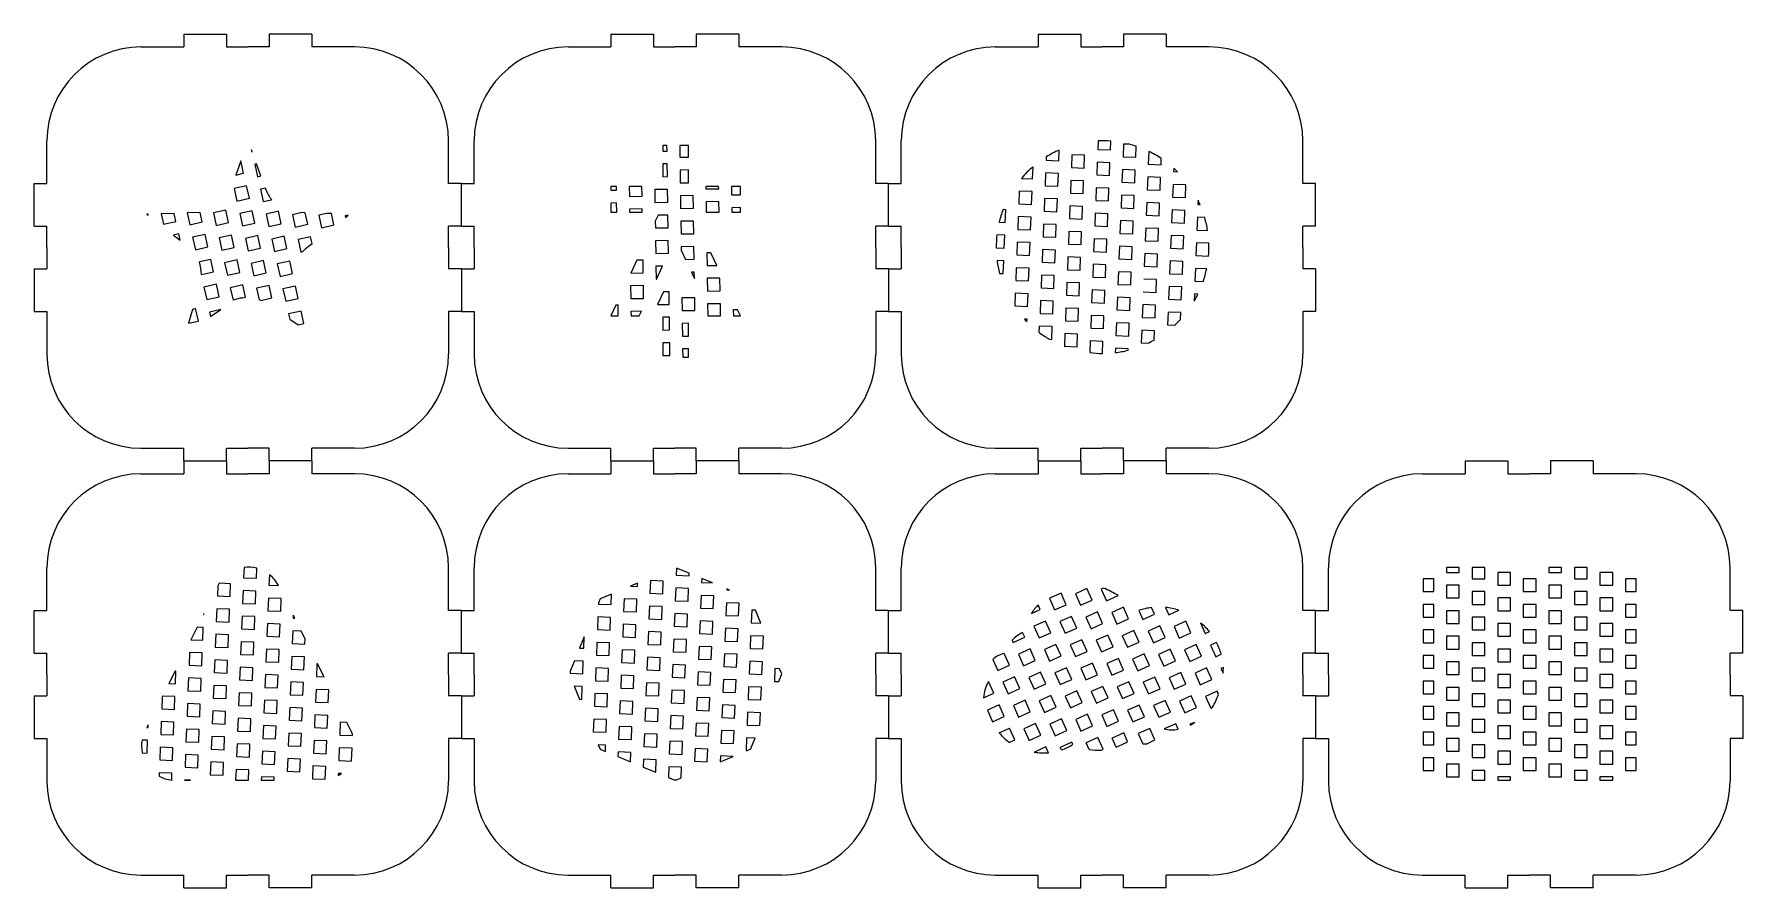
# Model space of a CAD drawing. Header units: millimetres. Extents: x 0 to 400, y 0 to 200.
import ezdxf

# ---------------------------------------------------------------- set-up
doc = ezdxf.new("R2010")
doc.units = ezdxf.units.MM
doc.layers.add('panel', color=7, linetype='Continuous', lineweight=25, true_color=0x000000)

msp = doc.modelspace()

# ---------------------------------------------------------------- linework, layer by layer
at = {"layer": 'panel'}
for p, q in [((35, 200), (45, 200)), ((35, 200), (35, 197)), ((45, 200), (45, 197)), ((65, 200), (55, 200)), ((55, 200), (55, 197)), ((65, 200), (65, 197)), ((25, 197), (35, 197)), ((45, 197), (50, 197)), ((55, 197), (50, 197)), ((75, 197), (65, 197)), ((125, 197), (135, 197)), ((135, 200), (145, 200)), ((135, 200), (135, 197)), ((145, 200), (145, 197)), ((145, 197), (150, 197)), ((155, 197), (150, 197)), ((165, 200), (155, 200)), ((155, 200), (155, 197)), ((165, 200), (165, 197)), ((175, 197), (165, 197)), ((225, 197), (235, 197)), ((235, 200), (245, 200)), ((235, 200), (235, 197)), ((245, 200), (245, 197)), ((245, 197), (250, 197)), ((255, 197), (250, 197)), ((265, 200), (255, 200)), ((255, 200), (255, 197)), ((265, 200), (265, 197)), ((275, 197), (265, 197)), ((3, 165), (3, 175)), ((97, 165), (97, 175)), ((103, 165), (103, 175)), ((197, 165), (197, 175)), ((203, 165), (203, 175)), ((239.88, 170.36), (239.98, 172.85)), ((249.05, 174.99), (248.98, 173)), ((248.98, 173), (251.96, 172.88)), ((251.96, 172.88), (252.04, 174.93)), ((255.02, 174.25), (254.9, 171.27)), ((256.41, 174.2), (255.02, 174.25)), ((257.88, 171.15), (257.99, 173.73)), ((260.94, 172.53), (260.82, 169.54)), ((297, 165), (297, 175)), ((52.07, 169.61), (51.64, 169.52)), ((51.64, 169.52), (52.3, 166.6)), ((53.1, 166.79), (52.07, 169.61)), ((233.72, 166.11), (233.83, 168.95)), ((236.92, 171.23), (236.89, 170.48)), ((236.89, 170.48), (239.88, 170.36)), ((242.94, 171.73), (242.82, 168.75)), ((242.82, 168.75), (245.8, 168.63)), ((245.92, 171.62), (242.94, 171.73)), ((245.8, 168.63), (245.92, 171.62)), ((248.86, 170), (248.74, 167.02)), ((251.84, 169.89), (248.86, 170)), ((251.73, 166.9), (251.84, 169.89)), ((254.78, 168.27), (254.66, 165.29)), ((257.77, 168.16), (254.78, 168.27)), ((254.9, 171.27), (257.88, 171.15)), ((257.65, 165.17), (257.77, 168.16)), ((260.82, 169.54), (263.81, 169.42)), ((263.81, 169.42), (263.86, 170.87)), ((266.78, 168.61), (266.74, 167.81)), ((0, 155), (0, 165)), ((0, 165), (3, 165)), ((49.71, 164.48), (46.79, 163.82)), ((50.37, 161.56), (49.71, 164.48)), ((52.3, 166.6), (53.1, 166.79)), ((100, 165), (97, 165)), ((100, 155), (100, 165)), ((100, 155), (100, 165)), ((100, 165), (103, 165)), ((200, 165), (197, 165)), ((200, 155), (200, 165)), ((200, 155), (200, 165)), ((200, 165), (203, 165)), ((231.12, 166.21), (233.72, 166.11)), ((236.78, 167.48), (236.66, 164.5)), ((236.66, 164.5), (239.64, 164.38)), ((239.76, 167.37), (236.78, 167.48)), ((239.64, 164.38), (239.76, 167.37)), ((242.7, 165.75), (242.58, 162.77)), ((245.68, 165.63), (242.7, 165.75)), ((245.57, 162.65), (245.68, 165.63)), ((248.62, 164.02), (248.5, 161.04)), ((251.61, 163.9), (248.62, 164.02)), ((248.74, 167.02), (251.73, 166.9)), ((254.66, 165.29), (257.65, 165.17)), ((260.7, 166.54), (260.59, 163.56)), ((263.69, 166.42), (260.7, 166.54)), ((263.57, 163.44), (263.69, 166.42)), ((266.63, 164.81), (266.51, 161.83)), ((269.61, 164.69), (266.63, 164.81)), ((266.74, 167.81), (267.66, 167.77)), ((269.49, 161.71), (269.61, 164.69)), ((300, 165), (297, 165)), ((300, 155), (300, 165)), ((46.79, 163.82), (47.45, 160.9)), ((47.45, 160.9), (50.37, 161.56)), ((54.13, 163.94), (52.96, 163.68)), ((52.96, 163.68), (53.62, 160.77)), ((53.62, 160.77), (55.59, 161.21)), ((54.31, 163.47), (54.13, 163.94)), ((230.62, 163.23), (230.5, 160.25)), ((230.5, 160.25), (233.49, 160.13)), ((233.6, 163.11), (230.62, 163.23)), ((233.49, 160.13), (233.6, 163.11)), ((236.54, 161.5), (236.42, 158.52)), ((239.53, 161.38), (236.54, 161.5)), ((239.41, 158.4), (239.53, 161.38)), ((242.58, 162.77), (245.57, 162.65)), ((248.5, 161.04), (251.49, 160.92)), ((251.49, 160.92), (251.61, 163.9)), ((254.55, 162.29), (254.43, 159.31)), ((257.53, 162.17), (254.55, 162.29)), ((257.41, 159.19), (257.53, 162.17)), ((260.47, 160.56), (260.35, 157.58)), ((263.45, 160.44), (260.47, 160.56)), ((260.59, 163.56), (263.57, 163.44)), ((263.34, 157.46), (263.45, 160.44)), ((266.51, 161.83), (269.49, 161.71)), ((272.47, 161.07), (272.43, 160.09)), ((272.43, 160.09), (272.93, 160.08)), ((26.66, 157.81), (26.41, 157.8)), ((26.41, 157.8), (26.72, 157.56)), ((26.72, 157.56), (26.66, 157.81)), ((32.75, 158.02), (29.71, 157.92)), ((29.71, 157.92), (30.27, 155.48)), ((30.27, 155.48), (33.18, 156.14)), ((33.18, 156.14), (32.75, 158.02)), ((38.69, 158.23), (35.81, 158.13)), ((35.81, 158.13), (36.44, 155.34)), ((36.44, 155.34), (39.35, 156)), ((39.35, 156), (38.84, 158.24)), ((44.86, 158.78), (41.95, 158.12)), ((41.95, 158.12), (42.6, 155.2)), ((45.52, 155.86), (44.86, 158.78)), ((51.03, 158.64), (48.11, 157.98)), ((48.11, 157.98), (48.77, 155.06)), ((51.69, 155.72), (51.03, 158.64)), ((57.2, 158.5), (54.28, 157.84)), ((54.28, 157.84), (54.94, 154.93)), ((57.86, 155.59), (57.2, 158.5)), ((62.63, 158.19), (60.45, 157.7)), ((60.45, 157.7), (61.11, 154.79)), ((63.41, 158.17), (62.63, 158.19)), ((64.03, 155.45), (63.41, 158.17)), ((227.45, 158.86), (226.81, 158.89)), ((227.33, 155.88), (227.45, 158.86)), ((230.38, 157.25), (230.27, 154.26)), ((233.37, 157.13), (230.38, 157.25)), ((233.25, 154.15), (233.37, 157.13)), ((236.42, 158.52), (239.41, 158.4)), ((242.46, 159.77), (242.35, 156.79)), ((242.35, 156.79), (245.33, 156.67)), ((245.45, 159.65), (242.46, 159.77)), ((245.33, 156.67), (245.45, 159.65)), ((248.39, 158.04), (248.27, 155.06)), ((251.37, 157.92), (248.39, 158.04)), ((251.25, 154.94), (251.37, 157.92)), ((254.31, 156.31), (254.19, 153.32)), ((257.29, 156.19), (254.31, 156.31)), ((254.43, 159.31), (257.41, 159.19)), ((257.18, 153.21), (257.29, 156.19)), ((260.35, 157.58), (263.34, 157.46)), ((266.39, 158.83), (266.27, 155.84)), ((269.38, 158.71), (266.39, 158.83)), ((269.26, 155.73), (269.38, 158.71)), ((272.31, 157.1), (272.2, 154.11)), ((274.03, 157.03), (272.31, 157.1)), ((0, 155), (3, 155)), ((3, 150), (3, 155)), ((33.84, 153.22), (32.63, 152.94)), ((32.63, 152.94), (34.18, 151.73)), ((34.18, 151.73), (33.84, 153.22)), ((40.01, 153.08), (37.1, 152.42)), ((37.1, 152.42), (37.76, 149.5)), ((40.67, 150.16), (40.01, 153.08)), ((42.6, 155.2), (45.52, 155.86)), ((46.18, 152.94), (43.27, 152.28)), ((43.27, 152.28), (43.93, 149.36)), ((46.84, 150.02), (46.18, 152.94)), ((48.77, 155.06), (51.69, 155.72)), ((52.35, 152.8), (49.44, 152.14)), ((49.44, 152.14), (50.09, 149.23)), ((53.01, 149.89), (52.35, 152.8)), ((54.94, 154.93), (57.86, 155.59)), ((58.52, 152.66), (55.6, 152)), ((55.6, 152), (56.26, 149.09)), ((59.18, 149.75), (58.52, 152.66)), ((61.11, 154.79), (64.03, 155.45)), ((64.69, 152.52), (61.77, 151.86)), ((65.04, 150.96), (64.69, 152.52)), ((97, 150), (97, 155)), ((100, 155), (97, 155)), ((100, 155), (103, 155)), ((103, 150), (103, 155)), ((197, 150), (197, 155)), ((200, 155), (197, 155)), ((200, 155), (203, 155)), ((203, 150), (203, 155)), ((225.91, 155.93), (227.33, 155.88)), ((230.27, 154.26), (233.25, 154.15)), ((236.31, 155.52), (236.19, 152.53)), ((236.19, 152.53), (239.17, 152.42)), ((239.29, 155.4), (236.31, 155.52)), ((239.17, 152.42), (239.29, 155.4)), ((242.23, 153.79), (242.11, 150.8)), ((245.21, 153.67), (242.23, 153.79)), ((245.1, 150.69), (245.21, 153.67)), ((248.15, 152.06), (248.03, 149.07)), ((251.14, 151.94), (248.15, 152.06)), ((248.27, 155.06), (251.25, 154.94)), ((254.19, 153.32), (257.18, 153.21)), ((260.23, 154.58), (260.11, 151.59)), ((263.22, 154.46), (260.23, 154.58)), ((263.1, 151.48), (263.22, 154.46)), ((266.16, 152.85), (266.04, 149.86)), ((269.14, 152.73), (266.16, 152.85)), ((266.27, 155.84), (269.26, 155.73)), ((269.02, 149.74), (269.14, 152.73)), ((272.2, 154.11), (274.7, 154.01)), ((297, 150), (297, 155)), ((300, 155), (297, 155)), ((3, 150), (3, 145)), ((37.76, 149.5), (40.67, 150.16)), ((43.93, 149.36), (46.84, 150.02)), ((50.09, 149.23), (53.01, 149.89)), ((56.26, 149.09), (59.18, 149.75)), ((61.77, 151.86), (62.43, 148.95)), ((62.43, 148.95), (62.9, 149.05)), ((64.12, 150.24), (65.04, 150.96)), ((97, 150), (97, 145)), ((103, 150), (103, 145)), ((197, 150), (197, 145)), ((203, 150), (203, 145)), ((230.15, 151.27), (230.03, 148.28)), ((230.03, 148.28), (233.01, 148.17)), ((233.13, 151.15), (230.15, 151.27)), ((233.01, 148.17), (233.13, 151.15)), ((236.07, 149.54), (235.95, 146.55)), ((239.06, 149.42), (236.07, 149.54)), ((238.94, 146.43), (239.06, 149.42)), ((242.11, 150.8), (245.1, 150.69)), ((248.03, 149.07), (251.02, 148.95)), ((251.02, 148.95), (251.14, 151.94)), ((254.07, 150.33), (253.96, 147.34)), ((257.06, 150.21), (254.07, 150.33)), ((256.94, 147.22), (257.06, 150.21)), ((260, 148.6), (259.88, 145.61)), ((262.98, 148.48), (260, 148.6)), ((260.11, 151.59), (263.1, 151.48)), ((262.86, 145.49), (262.98, 148.48)), ((266.04, 149.86), (269.02, 149.74)), ((272.08, 151.12), (271.96, 148.13)), ((271.96, 148.13), (274.95, 148.01)), ((275, 151), (272.08, 151.12)), ((297, 150), (297, 145)), ((0, 145), (0, 135)), ((0, 145), (3, 145)), ((41.33, 147.24), (38.68, 146.64)), ((39.14, 143.68), (41.99, 144.32)), ((41.99, 144.32), (41.33, 147.24)), ((47.5, 147.1), (44.59, 146.44)), ((44.59, 146.44), (45.25, 143.53)), ((45.25, 143.53), (48.16, 144.19)), ((48.16, 144.19), (47.5, 147.1)), ((53.67, 146.96), (50.76, 146.3)), ((50.76, 146.3), (51.42, 143.39)), ((51.42, 143.39), (54.33, 144.05)), ((54.33, 144.05), (53.67, 146.96)), ((59.84, 146.82), (56.92, 146.16)), ((56.92, 146.16), (57.58, 143.25)), ((60.5, 143.91), (59.84, 146.82)), ((100, 145), (97, 145)), ((100, 145), (100, 135)), ((100, 145), (100, 135)), ((100, 145), (103, 145)), ((200, 145), (197, 145)), ((200, 145), (200, 135)), ((200, 145), (200, 135)), ((200, 145), (203, 145)), ((229.91, 145.29), (229.8, 142.3)), ((232.9, 145.17), (229.91, 145.29)), ((232.78, 142.18), (232.9, 145.17)), ((235.95, 146.55), (238.94, 146.43)), ((241.99, 147.81), (241.88, 144.82)), ((241.88, 144.82), (244.86, 144.7)), ((244.98, 147.69), (241.99, 147.81)), ((244.86, 144.7), (244.98, 147.69)), ((247.92, 146.08), (247.8, 143.09)), ((250.9, 145.96), (247.92, 146.08)), ((250.78, 142.97), (250.9, 145.96)), ((253.84, 144.35), (253.72, 141.36)), ((256.82, 144.23), (253.84, 144.35)), ((253.96, 147.34), (256.94, 147.22)), ((256.71, 141.24), (256.82, 144.23)), ((259.88, 145.61), (262.86, 145.49)), ((265.92, 146.87), (265.8, 143.88)), ((268.91, 146.75), (265.92, 146.87)), ((268.79, 143.76), (268.91, 146.75)), ((271.84, 145.13), (271.73, 142.15)), ((274.49, 145.03), (271.84, 145.13)), ((300, 145), (297, 145)), ((300, 145), (300, 135)), ((42.65, 141.4), (39.74, 140.74)), ((39.74, 140.74), (40.4, 137.83)), ((43.31, 138.49), (42.65, 141.4)), ((48.82, 141.26), (45.91, 140.6)), ((45.91, 140.6), (46.57, 137.69)), ((49.48, 138.35), (48.82, 141.26)), ((54.99, 141.12), (52.08, 140.46)), ((52.08, 140.46), (52.69, 137.74)), ((55.65, 138.21), (54.99, 141.12)), ((57.58, 143.25), (60.5, 143.91)), ((61.16, 140.98), (58.25, 140.32)), ((58.25, 140.32), (58.9, 137.41)), ((61.82, 138.07), (61.16, 140.98)), ((229.8, 142.3), (232.78, 142.18)), ((235.83, 143.56), (235.72, 140.57)), ((235.72, 140.57), (238.7, 140.45)), ((238.82, 143.44), (235.83, 143.56)), ((238.7, 140.45), (238.82, 143.44)), ((241.76, 141.83), (241.64, 138.84)), ((244.74, 141.71), (241.76, 141.83)), ((244.63, 138.72), (244.74, 141.71)), ((247.68, 140.09), (247.56, 137.11)), ((250.67, 139.98), (247.68, 140.09)), ((247.8, 143.09), (250.78, 142.97)), ((253.72, 141.36), (256.71, 141.24)), ((262.75, 142.5), (259.76, 142.61)), ((262.63, 139.51), (262.75, 142.5)), ((265.69, 140.88), (265.57, 137.9)), ((268.67, 140.77), (265.69, 140.88)), ((265.8, 143.88), (268.79, 143.76)), ((268.55, 137.78), (268.67, 140.77)), ((271.73, 142.15), (273.68, 142.07)), ((40.4, 137.83), (43.31, 138.49)), ((48.78, 138.19), (49.48, 138.35)), ((53.04, 137.62), (55.65, 138.21)), ((58.9, 137.41), (61.82, 138.07)), ((229.68, 139.3), (229.56, 136.32)), ((229.56, 136.32), (232.54, 136.2)), ((232.66, 139.19), (229.68, 139.3)), ((232.54, 136.2), (232.66, 139.19)), ((235.6, 137.57), (235.48, 134.59)), ((238.58, 137.46), (235.6, 137.57)), ((238.47, 134.47), (238.58, 137.46)), ((241.64, 138.84), (244.63, 138.72)), ((247.56, 137.11), (250.55, 136.99)), ((250.55, 136.99), (250.67, 139.98)), ((253.6, 138.36), (253.49, 135.38)), ((256.59, 138.25), (253.6, 138.36)), ((256.47, 135.26), (256.59, 138.25)), ((259.53, 136.63), (259.41, 133.65)), ((262.51, 136.52), (259.53, 136.63)), ((259.64, 139.63), (262.63, 139.51)), ((262.39, 133.53), (262.51, 136.52)), ((265.57, 137.9), (268.55, 137.78)), ((271.61, 139.15), (271.54, 137.43)), ((272.45, 139.12), (271.61, 139.15)), ((0, 135), (3, 135)), ((3, 135), (3, 125)), ((37.06, 135.53), (36.12, 132.26)), ((36.12, 132.26), (38.46, 132.79)), ((37.8, 135.7), (37.06, 135.53)), ((38.46, 132.79), (37.8, 135.7)), ((43.69, 135.49), (41.06, 134.9)), ((41.06, 134.9), (41.29, 133.88)), ((41.29, 133.88), (43.69, 135.49)), ((62.48, 135.14), (59.57, 134.48)), ((59.57, 134.48), (59.84, 133.25)), ((59.84, 133.25), (61.81, 131.93)), ((61.81, 131.93), (63.14, 132.23)), ((63.14, 132.23), (62.48, 135.14)), ((97, 135), (97, 125)), ((100, 135), (97, 135)), ((100, 135), (103, 135)), ((103, 135), (103, 125)), ((197, 135), (197, 125)), ((200, 135), (197, 135)), ((200, 135), (203, 135)), ((203, 135), (203, 125)), ((232.43, 133.21), (231.81, 133.23)), ((232.4, 132.61), (232.43, 133.21)), ((235.48, 134.59), (238.47, 134.47)), ((241.52, 135.84), (241.41, 132.86)), ((241.41, 132.86), (244.39, 132.74)), ((244.51, 135.73), (241.52, 135.84)), ((244.39, 132.74), (244.51, 135.73)), ((247.45, 134.11), (247.33, 131.13)), ((250.43, 133.99), (247.45, 134.11)), ((250.31, 131.01), (250.43, 133.99)), ((253.37, 132.38), (253.25, 129.4)), ((256.35, 132.26), (253.37, 132.38)), ((253.49, 135.38), (256.47, 135.26)), ((256.24, 129.28), (256.35, 132.26)), ((259.41, 133.65), (262.39, 133.53)), ((265.45, 134.9), (265.33, 131.92)), ((268.44, 134.78), (265.45, 134.9)), ((268.37, 133.17), (268.44, 134.78)), ((297, 135), (297, 125)), ((300, 135), (297, 135)), ((235.31, 130.09), (235.36, 131.59)), ((238.35, 131.48), (235.36, 131.59)), ((237.73, 128.51), (238.23, 128.49)), ((238.23, 128.49), (238.35, 131.48)), ((241.29, 129.86), (241.17, 126.87)), ((244.27, 129.74), (241.29, 129.86)), ((244.16, 126.76), (244.27, 129.74)), ((247.21, 128.13), (247.1, 125.4)), ((250.2, 128.01), (247.21, 128.13)), ((247.33, 131.13), (250.31, 131.01)), ((250.09, 125.21), (250.2, 128.01)), ((253.25, 129.4), (256.24, 129.28)), ((259.29, 130.65), (259.17, 127.67)), ((262.28, 130.53), (259.29, 130.65)), ((262.19, 128.34), (262.28, 130.53)), ((265.33, 131.92), (267.04, 131.85)), ((241.16, 126.88), (244.16, 126.76)), ((253.13, 126.4), (253.09, 125.37)), ((256.12, 126.28), (253.13, 126.4)), ((256.1, 125.93), (256.12, 126.28)), ((259.17, 127.67), (260.76, 127.6)), ((25, 103), (35, 103)), ((35, 100), (35, 103)), ((35, 100), (45, 100)), ((35, 100), (45, 100)), ((35, 100), (35, 97)), ((45, 103), (50, 103)), ((45, 100), (45, 103)), ((45, 100), (45, 97)), ((55, 103), (50, 103)), ((55, 100), (55, 103)), ((65, 100), (55, 100)), ((65, 100), (55, 100)), ((55, 100), (55, 97)), ((75, 103), (65, 103)), ((65, 100), (65, 103)), ((125, 103), (135, 103)), ((135, 100), (135, 103)), ((145, 103), (150, 103)), ((145, 100), (145, 103)), ((155, 103), (150, 103)), ((155, 100), (155, 103)), ((175, 103), (165, 103)), ((165, 100), (165, 103)), ((225, 103), (235, 103)), ((235, 100), (235, 103)), ((245, 103), (250, 103)), ((245, 100), (245, 103)), ((255, 103), (250, 103)), ((255, 100), (255, 103)), ((275, 103), (265, 103)), ((265, 100), (265, 103)), ((25, 97), (35, 97)), ((45, 97), (50, 97)), ((55, 97), (50, 97)), ((65, 100), (65, 97)), ((75, 97), (65, 97)), ((125, 97), (135, 97)), ((135, 100), (145, 100)), ((135, 100), (145, 100)), ((135, 100), (135, 97)), ((145, 100), (145, 97)), ((145, 97), (150, 97)), ((155, 97), (150, 97)), ((165, 100), (155, 100)), ((165, 100), (155, 100)), ((155, 100), (155, 97)), ((165, 100), (165, 97)), ((175, 97), (165, 97)), ((225, 97), (235, 97)), ((235, 100), (245, 100)), ((235, 100), (245, 100)), ((235, 100), (235, 97)), ((245, 100), (245, 97)), ((245, 97), (250, 97)), ((255, 97), (250, 97)), ((265, 100), (255, 100)), ((265, 100), (255, 100)), ((255, 100), (255, 97)), ((265, 100), (265, 97)), ((275, 97), (265, 97)), ((325, 97), (335, 97)), ((335, 100), (345, 100)), ((335, 100), (335, 97)), ((345, 100), (345, 97)), ((345, 97), (350, 97)), ((355, 97), (350, 97)), ((365, 100), (355, 100)), ((355, 100), (355, 97)), ((365, 100), (365, 97)), ((375, 97), (365, 97)), ((3, 65), (3, 75)), ((97, 65), (97, 75)), ((103, 65), (103, 75)), ((197, 65), (197, 75)), ((203, 65), (203, 75)), ((297, 65), (297, 75)), ((303, 65), (303, 75)), ((397, 65), (397, 75)), ((250.34, 70.23), (249.81, 70)), ((249.81, 70), (251.03, 67.27)), ((251.03, 67.27), (253.76, 68.49)), ((0, 55), (0, 65)), ((0, 65), (3, 65)), ((100, 65), (97, 65)), ((100, 55), (100, 65)), ((100, 55), (100, 65)), ((100, 65), (103, 65)), ((200, 65), (197, 65)), ((200, 55), (200, 65)), ((200, 55), (200, 65)), ((200, 65), (203, 65)), ((258.63, 64.97), (259.56, 62.89)), ((259.56, 62.89), (262.28, 64.12)), ((262.28, 64.12), (261.59, 65.67)), ((264.86, 65.71), (265.63, 63.98)), ((265.63, 63.98), (267.99, 65.04)), ((300, 65), (297, 65)), ((300, 55), (300, 65)), ((300, 55), (300, 65)), ((300, 65), (303, 65)), ((400, 65), (397, 65)), ((400, 55), (400, 65)), ((273.38, 61.33), (274.16, 59.6)), ((274.16, 59.6), (275.14, 60.04)), ((276.81, 57.5), (275.38, 56.86)), ((275.38, 56.86), (276.61, 54.14)), ((0, 55), (3, 55)), ((3, 50), (3, 55)), ((97, 50), (97, 55)), ((100, 55), (97, 55)), ((100, 55), (103, 55)), ((103, 50), (103, 55)), ((197, 50), (197, 55)), ((200, 55), (197, 55)), ((200, 55), (203, 55)), ((203, 50), (203, 55)), ((276.61, 54.14), (277.9, 54.72)), ((297, 50), (297, 55)), ((300, 55), (297, 55)), ((300, 55), (303, 55)), ((303, 50), (303, 55)), ((397, 50), (397, 55)), ((400, 55), (397, 55)), ((3, 50), (3, 45)), ((97, 50), (97, 45)), ((103, 50), (103, 45)), ((197, 50), (197, 45)), ((203, 50), (203, 45)), ((278.39, 51.65), (277.83, 51.4)), ((277.83, 51.4), (278.33, 50.28)), ((297, 50), (297, 45)), ((303, 50), (303, 45)), ((397, 50), (397, 45)), ((0, 45), (0, 35)), ((0, 45), (3, 45)), ((100, 45), (97, 45)), ((100, 45), (100, 35)), ((100, 45), (100, 35)), ((100, 45), (103, 45)), ((200, 45), (197, 45)), ((200, 45), (200, 35)), ((200, 45), (200, 35)), ((200, 45), (203, 45)), ((276.93, 46.08), (274.21, 44.85)), ((274.21, 44.85), (275.43, 42.13)), ((277.27, 45.33), (276.93, 46.08)), ((300, 45), (297, 45)), ((300, 45), (300, 35)), ((300, 45), (300, 35)), ((300, 45), (303, 45)), ((400, 45), (397, 45)), ((400, 45), (400, 35)), ((275.43, 42.13), (275.86, 42.32)), ((225.94, 36.33), (228.34, 37.4)), ((229.56, 34.68), (228.34, 37.4)), ((261.16, 37.36), (258.43, 36.14)), ((258.43, 36.14), (259.52, 33.73)), ((262.38, 34.64), (261.16, 37.36)), ((271.61, 38.77), (270.58, 38.31)), ((270.58, 38.31), (270.66, 38.14)), ((0, 35), (3, 35)), ((3, 35), (3, 25)), ((97, 35), (97, 25)), ((100, 35), (97, 35)), ((100, 35), (103, 35)), ((103, 35), (103, 25)), ((197, 35), (197, 25)), ((200, 35), (197, 35)), ((200, 35), (203, 35)), ((203, 35), (203, 25)), ((228.25, 34.09), (229.56, 34.68)), ((240.47, 32.31), (240.21, 32.89)), ((246.99, 32.4), (246.28, 33.97)), ((250.23, 32.47), (249.01, 35.19)), ((249.79, 32.27), (250.23, 32.47)), ((253.29, 32.98), (252.36, 35.06)), ((260.29, 33.7), (262.38, 34.64)), ((297, 35), (297, 25)), ((300, 35), (297, 35)), ((300, 35), (303, 35)), ((303, 35), (303, 25)), ((397, 35), (397, 25)), ((400, 35), (397, 35)), ((25, 3), (35, 3)), ((35, 0), (35, 3)), ((35, 0), (45, 0)), ((45, 3), (50, 3)), ((45, 0), (45, 3)), ((55, 3), (50, 3)), ((55, 0), (55, 3)), ((65, 0), (55, 0)), ((75, 3), (65, 3)), ((65, 0), (65, 3)), ((125, 3), (135, 3)), ((135, 0), (135, 3)), ((145, 3), (150, 3)), ((145, 0), (145, 3)), ((155, 3), (150, 3)), ((155, 0), (155, 3)), ((175, 3), (165, 3)), ((165, 0), (165, 3)), ((225, 3), (235, 3)), ((235, 0), (235, 3)), ((245, 3), (250, 3)), ((245, 0), (245, 3)), ((255, 3), (250, 3)), ((255, 0), (255, 3)), ((275, 3), (265, 3)), ((265, 0), (265, 3)), ((325, 3), (335, 3)), ((335, 0), (335, 3)), ((345, 3), (350, 3)), ((345, 0), (345, 3)), ((355, 3), (350, 3)), ((355, 0), (355, 3)), ((375, 3), (365, 3)), ((365, 0), (365, 3)), ((135, 0), (145, 0)), ((165, 0), (155, 0)), ((235, 0), (245, 0)), ((265, 0), (255, 0)), ((335, 0), (345, 0)), ((365, 0), (355, 0))]:
    msp.add_line(p, q, dxfattribs=at)
for points in [[(50.88, 172.89), (50.98, 172.44), (51.04, 172.46), (50.88, 172.89)], [(147.16, 173.95), (147.16, 172.59), (148.15, 172.6), (148.13, 173.95)], [(151.13, 173.95), (151.17, 171.15), (153.17, 171.18), (153.17, 173.95)], [(48.39, 170.31), (47.18, 166.98), (49.04, 167.4), (48.39, 170.31)], [(148.19, 169.6), (147.16, 169.59), (147.16, 166.6), (148.24, 166.62)], [(153.17, 168.18), (151.21, 168.15), (151.26, 165.16), (153.17, 165.19)], [(135.01, 164.31), (135.01, 163.43), (136.31, 163.45), (136.29, 164.31)], [(139.29, 164.31), (139.33, 162), (142.31, 162.04), (142.28, 164.31)], [(157.26, 164.31), (157.26, 163.75), (160.25, 163.79), (160.24, 164.31)], [(163.24, 164.31), (163.27, 162.34), (165.32, 162.37), (165.32, 164.31)], [(136.35, 160.45), (135.01, 160.43), (135.01, 158.27), (136.38, 158.27)], [(148.28, 163.62), (145.29, 163.57), (145.33, 160.59), (148.32, 160.63)], [(154.29, 162.21), (151.3, 162.16), (151.34, 159.18), (154.33, 159.22)], [(160.29, 160.79), (157.31, 160.75), (157.34, 158.27), (160.33, 158.27)], [(68.5, 157.99), (66.62, 157.56), (67.28, 154.65), (70.19, 155.31), (69.6, 157.95), (68.5, 157.99)], [(73.53, 157.59), (72.79, 157.42), (72.87, 157.08), (73.53, 157.59)], [(142.36, 159.04), (139.37, 159), (139.38, 158.27), (142.37, 158.27)], [(148.36, 157.63), (146.05, 157.6), (145.4, 156.19), (145.42, 154.6), (148.41, 154.64)], [(154.37, 156.22), (151.38, 156.18), (151.43, 153.19), (154.41, 153.23)], [(165.32, 159.37), (163.31, 159.34), (163.33, 158.27), (165.32, 158.27)], [(148.45, 151.64), (145.46, 151.6), (145.51, 148.62), (148.49, 148.66)], [(154.46, 150.24), (151.47, 150.19), (151.48, 149.37), (152.49, 147.22), (154.5, 147.25)], [(158.4, 148.79), (157.48, 148.78), (157.52, 145.79), (159.79, 145.83)], [(142.53, 147.07), (141.11, 147.05), (139.7, 144.04), (142.57, 144.08)], [(147.1, 145.64), (145.55, 145.62), (145.59, 142.63), (145.69, 142.63)], [(154.54, 144.25), (153.88, 144.24), (154.56, 142.79)], [(142.61, 141.08), (139.63, 141.04), (139.67, 138.06), (142.66, 138.1)], [(160.55, 142.84), (157.56, 142.8), (157.61, 139.81), (160.59, 139.85)], [(136.69, 136.51), (136.17, 136.5), (135.01, 134.02), (136.73, 134.02)], [(148.62, 139.67), (147.3, 139.66), (145.89, 136.65), (148.66, 136.69)], [(154.63, 138.26), (151.64, 138.22), (151.68, 135.23), (154.67, 135.28)], [(160.64, 136.85), (157.65, 136.81), (157.69, 134.02), (158.67, 134.02), (160.68, 134.02)], [(142.16, 135.09), (139.71, 135.06), (139.73, 134.02), (141.66, 134.02)], [(148.71, 133.69), (147.16, 133.67), (147.16, 130.68), (148.75, 130.7)], [(153.17, 132.26), (151.73, 132.24), (151.77, 129.25), (153.17, 129.27)], [(164.67, 135.41), (163.66, 135.4), (163.68, 134.02), (165.32, 134.02)], [(148.79, 127.7), (147.16, 127.68), (147.16, 124.69), (148.83, 124.72)], [(153.17, 126.27), (151.81, 126.25), (151.84, 124.36), (153.17, 124.36)], [(150.38, 74.9), (150.32, 73.25), (153.3, 73.13), (153.33, 73.69)], [(156.28, 72.46), (156.24, 71.52), (158.8, 71.42)], [(325.19, 72.4), (325.19, 69.41), (327.64, 69.41), (327.64, 72.4)], [(330.64, 75.02), (330.64, 73.9), (333.63, 73.9), (333.63, 75.02)], [(336.63, 75.02), (336.63, 72.4), (339.62, 72.4), (339.62, 75.02)], [(342.62, 73.89), (342.62, 70.91), (345.6, 70.91), (345.6, 73.89)], [(348.6, 72.4), (348.6, 69.41), (351.59, 69.41), (351.59, 72.4)], [(354.59, 75.02), (354.59, 73.9), (357.58, 73.9), (357.58, 75.02)], [(360.57, 75.02), (360.57, 72.4), (363.56, 72.4), (363.56, 75.02)], [(366.56, 73.89), (366.56, 70.91), (369.55, 70.91), (369.55, 73.89)], [(372.55, 72.4), (372.55, 69.41), (375.02, 69.41), (375.02, 72.4)], [(48.92, 69.64), (48.8, 66.65), (51.78, 66.53), (51.9, 69.52)], [(135.16, 68.83), (132.48, 67.72), (132.09, 66.77), (132.08, 66.48), (135.07, 66.36)], [(141.25, 71.35), (139.61, 70.67), (141.22, 70.61)], [(144.28, 71.98), (144.16, 69), (147.15, 68.88), (147.26, 71.87)], [(150.2, 70.25), (150.08, 67.27), (153.07, 67.15), (153.19, 70.14)], [(156.12, 68.52), (156.01, 65.54), (158.99, 65.42), (159.11, 68.4)], [(162.17, 70.02), (162.17, 69.79), (162.79, 69.76)], [(240.39, 69.05), (237.66, 67.83), (238.88, 65.1), (241.61, 66.33)], [(246.46, 70.14), (243.74, 68.91), (244.96, 66.19), (247.68, 67.41)], [(330.64, 70.9), (330.64, 67.91), (333.63, 67.91), (333.63, 70.9)], [(336.63, 69.4), (336.63, 66.42), (339.62, 66.42), (339.62, 69.4)], [(354.59, 70.9), (354.59, 67.91), (357.58, 67.91), (357.58, 70.9)], [(360.57, 69.4), (360.57, 66.42), (363.56, 66.42), (363.56, 69.4)], [(39.71, 64.2), (39.62, 64.02), (39.7, 64.01)], [(42.76, 65.39), (42.64, 62.4), (45.63, 62.28), (45.74, 65.27)], [(54.84, 67.9), (54.72, 64.92), (57.71, 64.8), (57.83, 67.79)], [(138.12, 67.73), (138, 64.75), (140.99, 64.63), (141.11, 67.62)], [(144.04, 66), (143.93, 63.02), (146.91, 62.9), (147.03, 65.88)], [(149.97, 64.27), (149.85, 61.29), (152.83, 61.17), (152.95, 64.15)], [(162.05, 66.79), (161.93, 63.81), (164.91, 63.69), (165.03, 66.67)], [(167.97, 65.06), (167.85, 62.08), (170.1, 61.99), (168.84, 65.03)], [(248.91, 64.67), (246.19, 63.45), (247.41, 60.72), (250.13, 61.95)], [(254.99, 65.76), (252.26, 64.54), (253.48, 61.81), (256.21, 63.03)], [(325.19, 66.41), (325.19, 63.42), (327.64, 63.42), (327.64, 66.41)], [(330.64, 64.91), (330.64, 61.93), (333.63, 61.93), (333.63, 64.91)], [(342.62, 67.91), (342.62, 64.92), (345.6, 64.92), (345.6, 67.91)], [(348.6, 66.41), (348.6, 63.42), (351.59, 63.42), (351.59, 66.41)], [(354.59, 64.91), (354.59, 61.93), (357.58, 61.93), (357.58, 64.91)], [(366.56, 67.91), (366.56, 64.92), (369.55, 64.92), (369.55, 67.91)], [(372.55, 66.41), (372.55, 63.42), (375.02, 63.42), (375.02, 66.41)], [(38.15, 61.07), (36.68, 58.14), (39.47, 58.03), (39.59, 61.02)], [(48.68, 63.65), (48.56, 60.67), (51.55, 60.55), (51.67, 63.54)], [(54.61, 61.92), (54.49, 58.94), (57.47, 58.82), (57.59, 61.81)], [(60.53, 60.19), (60.41, 57.21), (63.4, 57.09), (63.44, 58.31), (62.54, 60.11)], [(60.67, 63.85), (60.65, 63.19), (61.01, 63.17)], [(131.96, 63.48), (131.84, 60.5), (134.83, 60.38), (134.95, 63.36)], [(137.89, 61.75), (137.77, 58.77), (140.75, 58.65), (140.87, 61.63)], [(143.81, 60.02), (143.69, 57.04), (146.68, 56.92), (146.79, 59.9)], [(155.89, 62.54), (155.77, 59.55), (158.76, 59.44), (158.87, 62.42)], [(161.81, 60.81), (161.69, 57.82), (164.68, 57.71), (164.8, 60.69)], [(236.76, 62.51), (234.04, 61.28), (235.26, 58.56), (237.98, 59.78)], [(242.84, 63.59), (240.11, 62.37), (241.33, 59.64), (244.06, 60.86)], [(257.43, 60.3), (254.71, 59.07), (255.93, 56.35), (258.66, 57.57)], [(263.51, 61.38), (260.78, 60.16), (262.01, 57.43), (264.73, 58.65)], [(269.58, 62.46), (266.86, 61.24), (268.08, 58.52), (270.81, 59.74)], [(325.19, 60.42), (325.19, 57.44), (327.64, 57.44), (327.64, 60.42)], [(336.63, 63.42), (336.63, 60.43), (339.62, 60.43), (339.62, 63.42)], [(342.62, 61.92), (342.62, 58.93), (345.6, 58.93), (345.6, 61.92)], [(348.6, 60.42), (348.6, 57.44), (351.59, 57.44), (351.59, 60.42)], [(360.57, 63.42), (360.57, 60.43), (363.56, 60.43), (363.56, 63.42)], [(366.56, 61.92), (366.56, 58.93), (369.55, 58.93), (369.55, 61.92)], [(372.55, 60.42), (372.55, 57.44), (375.02, 57.44), (375.02, 60.42)], [(42.52, 59.4), (42.41, 56.42), (45.39, 56.3), (45.51, 59.29)], [(48.45, 57.67), (48.33, 54.69), (51.31, 54.57), (51.43, 57.56)], [(128.77, 58.77), (127.7, 56.17), (128.67, 56.13)], [(131.73, 57.5), (131.61, 54.51), (134.59, 54.4), (134.71, 57.38)], [(149.73, 58.29), (149.61, 55.3), (152.6, 55.19), (152.72, 58.17)], [(155.65, 56.56), (155.54, 53.57), (158.52, 53.46), (158.64, 56.44)], [(167.73, 59.08), (167.62, 56.09), (170.6, 55.98), (170.72, 58.96)], [(239.21, 57.04), (236.49, 55.82), (237.71, 53.09), (240.43, 54.32)], [(245.29, 58.13), (242.56, 56.91), (243.78, 54.18), (246.51, 55.4)], [(251.36, 59.21), (248.63, 57.99), (249.86, 55.26), (252.58, 56.49)], [(272.03, 57), (269.31, 55.78), (270.53, 53.05), (273.26, 54.28)], [(330.64, 58.93), (330.64, 55.94), (333.63, 55.94), (333.63, 58.93)], [(336.63, 57.43), (336.63, 54.44), (339.62, 54.44), (339.62, 57.43)], [(354.59, 58.93), (354.59, 55.94), (357.58, 55.94), (357.58, 58.93)], [(360.57, 57.43), (360.57, 54.44), (363.56, 54.44), (363.56, 57.43)], [(36.37, 55.15), (36.25, 52.17), (39.23, 52.05), (39.35, 55.03)], [(42.29, 53.42), (42.17, 50.44), (45.16, 50.32), (45.27, 53.3)], [(54.37, 55.94), (54.25, 52.96), (57.24, 52.84), (57.35, 55.82)], [(60.29, 54.21), (60.18, 51.23), (63.16, 51.11), (63.28, 54.09)], [(66.21, 52.48), (66.1, 49.5), (67.88, 49.43), (66.36, 52.47)], [(126.47, 53.21), (125.47, 50.79), (125.45, 50.26), (128.44, 50.15), (128.55, 53.13)], [(137.65, 55.77), (137.53, 52.78), (140.52, 52.67), (140.63, 55.65)], [(143.57, 54.04), (143.45, 51.05), (146.44, 50.94), (146.56, 53.92)], [(149.5, 52.31), (149.38, 49.32), (152.36, 49.2), (152.48, 52.19)], [(161.58, 54.83), (161.46, 51.84), (164.44, 51.73), (164.56, 54.71)], [(167.5, 53.1), (167.38, 50.11), (170.37, 49.99), (170.48, 52.98)], [(233.14, 55.96), (230.41, 54.74), (231.63, 52.01), (234.36, 53.23)], [(247.74, 52.67), (245.01, 51.44), (246.23, 48.72), (248.96, 49.94)], [(253.81, 53.75), (251.08, 52.53), (252.31, 49.8), (255.03, 51.02)], [(259.89, 54.83), (257.16, 53.61), (258.38, 50.88), (261.11, 52.11)], [(265.96, 55.92), (263.23, 54.69), (264.46, 51.97), (267.18, 53.19)], [(325.19, 54.44), (325.19, 51.45), (327.64, 51.45), (327.64, 54.44)], [(330.64, 52.94), (330.64, 49.95), (333.63, 49.95), (333.63, 52.94)], [(342.62, 55.93), (342.62, 52.95), (345.6, 52.95), (345.6, 55.93)], [(348.6, 54.44), (348.6, 51.45), (351.59, 51.45), (351.59, 54.44)], [(354.59, 52.94), (354.59, 49.95), (357.58, 49.95), (357.58, 52.94)], [(366.56, 55.93), (366.56, 52.95), (369.55, 52.95), (369.55, 55.93)], [(372.55, 54.44), (372.55, 51.45), (375.02, 51.45), (375.02, 54.44)], [(33, 50.79), (31.54, 47.86), (33.08, 47.8), (33.19, 50.78)], [(36.13, 49.17), (36.01, 46.19), (39, 46.07), (39.11, 49.05)], [(48.21, 51.69), (48.09, 48.71), (51.08, 48.59), (51.2, 51.57)], [(54.13, 49.96), (54.02, 46.97), (57, 46.86), (57.12, 49.84)], [(60.06, 48.23), (59.94, 45.24), (62.92, 45.13), (63.04, 48.11)], [(131.49, 51.52), (131.37, 48.53), (134.36, 48.42), (134.48, 51.4)], [(137.41, 49.79), (137.3, 46.8), (140.28, 46.68), (140.4, 49.67)], [(143.34, 48.06), (143.22, 45.07), (146.2, 44.96), (146.32, 47.94)], [(155.42, 50.58), (155.3, 47.59), (158.29, 47.47), (158.4, 50.46)], [(161.34, 48.85), (161.22, 45.86), (164.21, 45.74), (164.33, 48.73)], [(173.42, 51.37), (173.31, 48.38), (174.29, 48.34), (175.02, 50.1), (174.51, 51.32)], [(229.51, 49.41), (226.79, 48.19), (228.01, 45.46), (230.73, 46.69)], [(235.59, 50.5), (232.86, 49.27), (234.08, 46.55), (236.81, 47.77)], [(241.66, 51.58), (238.94, 50.36), (240.16, 47.63), (242.88, 48.85)], [(256.26, 48.29), (253.53, 47.06), (254.76, 44.34), (257.48, 45.56)], [(262.33, 49.37), (259.61, 48.15), (260.83, 45.42), (263.56, 46.64)], [(268.41, 50.45), (265.68, 49.23), (266.91, 46.51), (269.63, 47.73)], [(274.48, 51.54), (271.76, 50.32), (272.98, 47.59), (275.71, 48.81)], [(325.19, 48.45), (325.19, 45.46), (327.64, 45.46), (327.64, 48.45)], [(336.63, 51.44), (336.63, 48.46), (339.62, 48.46), (339.62, 51.44)], [(342.62, 49.95), (342.62, 46.96), (345.6, 46.96), (345.6, 49.95)], [(348.6, 48.45), (348.6, 45.46), (351.59, 45.46), (351.59, 48.45)], [(360.57, 51.44), (360.57, 48.46), (363.56, 48.46), (363.56, 51.44)], [(366.56, 49.95), (366.56, 46.96), (369.55, 46.96), (369.55, 49.95)], [(372.55, 48.45), (372.55, 45.46), (375.02, 45.46), (375.02, 48.45)], [(30.07, 44.92), (29.96, 44.71), (29.85, 41.93), (32.84, 41.82), (32.96, 44.8)], [(42.05, 47.44), (41.94, 44.45), (44.92, 44.34), (45.04, 47.32)], [(47.98, 45.71), (47.86, 42.72), (50.84, 42.61), (50.96, 45.59)], [(65.98, 46.5), (65.86, 43.51), (68.85, 43.4), (68.96, 46.38)], [(126.38, 47.23), (127.64, 44.19), (128.2, 44.16), (128.32, 47.15)], [(131.26, 45.54), (131.14, 42.55), (134.12, 42.43), (134.24, 45.42)], [(149.26, 46.33), (149.14, 43.34), (152.13, 43.22), (152.25, 46.21)], [(155.18, 44.59), (155.07, 41.61), (158.05, 41.49), (158.17, 44.48)], [(167.26, 47.12), (167.15, 44.13), (170.13, 44.01), (170.25, 47)], [(238.04, 45.03), (235.31, 43.81), (236.53, 41.09), (239.26, 42.31)], [(244.11, 46.12), (241.38, 44.9), (242.61, 42.17), (245.33, 43.39)], [(250.19, 47.2), (247.46, 45.98), (248.68, 43.25), (251.41, 44.48)], [(270.86, 44.99), (268.13, 43.77), (269.36, 41.04), (272.08, 42.27)], [(330.64, 46.95), (330.64, 43.97), (333.63, 43.97), (333.63, 46.95)], [(336.63, 45.46), (336.63, 42.47), (339.62, 42.47), (339.62, 45.46)], [(354.59, 46.95), (354.59, 43.97), (357.58, 43.97), (357.58, 46.95)], [(360.57, 45.46), (360.57, 42.47), (363.56, 42.47), (363.56, 45.46)], [(35.89, 43.19), (35.78, 40.2), (38.76, 40.09), (38.88, 43.07)], [(41.82, 41.46), (41.7, 38.47), (44.69, 38.36), (44.8, 41.34)], [(53.9, 43.98), (53.78, 40.99), (56.77, 40.88), (56.88, 43.86)], [(59.82, 42.25), (59.7, 39.26), (62.69, 39.14), (62.81, 42.13)], [(65.74, 40.52), (65.63, 37.53), (68.61, 37.41), (68.73, 40.4)], [(137.18, 43.81), (137.06, 40.82), (140.05, 40.7), (140.16, 43.69)], [(143.1, 42.07), (142.98, 39.09), (145.97, 38.97), (146.09, 41.96)], [(149.03, 40.34), (148.91, 37.36), (151.89, 37.24), (152.01, 40.23)], [(161.11, 42.86), (160.99, 39.88), (163.97, 39.76), (164.09, 42.75)], [(167.03, 41.13), (166.91, 38.15), (169.9, 38.03), (170.01, 41.02)], [(225.89, 42.87), (223.16, 41.64), (224.38, 38.92), (227.11, 40.14)], [(231.96, 43.95), (229.24, 42.73), (230.46, 40), (233.18, 41.22)], [(246.56, 40.66), (243.83, 39.43), (245.06, 36.71), (247.78, 37.93)], [(252.64, 41.74), (249.91, 40.52), (251.13, 37.79), (253.86, 39.02)], [(258.71, 42.82), (255.98, 41.6), (257.21, 38.88), (259.93, 40.1)], [(264.78, 43.91), (262.06, 42.69), (263.28, 39.96), (266.01, 41.18)], [(325.19, 42.46), (325.19, 39.48), (327.64, 39.48), (327.64, 42.46)], [(330.64, 40.97), (330.64, 37.98), (333.63, 37.98), (333.63, 40.97)], [(342.62, 43.96), (342.62, 40.97), (345.6, 40.97), (345.6, 43.96)], [(348.6, 42.46), (348.6, 39.48), (351.59, 39.48), (351.59, 42.46)], [(354.59, 40.97), (354.59, 37.98), (357.58, 37.98), (357.58, 40.97)], [(366.56, 43.96), (366.56, 40.97), (369.55, 40.97), (369.55, 43.96)], [(372.55, 42.46), (372.55, 39.48), (375.02, 39.48), (375.02, 42.46)], [(26.71, 38.19), (26.4, 37.58), (26.68, 37.57)], [(29.74, 38.94), (29.62, 35.95), (32.6, 35.84), (32.72, 38.82)], [(35.66, 37.21), (35.54, 34.22), (38.53, 34.1), (38.64, 37.09)], [(47.74, 39.73), (47.62, 36.74), (50.61, 36.62), (50.73, 39.61)], [(53.66, 38), (53.55, 35.01), (56.53, 34.89), (56.65, 37.88)], [(59.59, 36.27), (59.47, 33.28), (62.45, 33.16), (62.57, 36.15)], [(131.02, 39.55), (130.9, 36.57), (133.89, 36.45), (134.01, 39.44)], [(136.94, 37.82), (136.83, 34.84), (139.81, 34.72), (139.93, 37.71)], [(142.87, 36.09), (142.75, 33.11), (145.73, 32.99), (145.85, 35.98)], [(154.95, 38.61), (154.83, 35.63), (157.82, 35.51), (157.93, 38.5)], [(160.87, 36.88), (160.75, 33.9), (163.74, 33.78), (163.86, 36.77)], [(234.41, 38.49), (231.69, 37.27), (232.91, 34.54), (235.63, 35.76)], [(240.49, 39.57), (237.76, 38.35), (238.98, 35.62), (241.71, 36.85)], [(325.19, 36.48), (325.19, 33.49), (327.64, 33.49), (327.64, 36.48)], [(336.63, 39.47), (336.63, 36.48), (339.62, 36.48), (339.62, 39.47)], [(342.62, 37.97), (342.62, 34.99), (345.6, 34.99), (345.6, 37.97)], [(348.6, 36.48), (348.6, 33.49), (351.59, 33.49), (351.59, 36.48)], [(360.57, 39.47), (360.57, 36.48), (363.56, 36.48), (363.56, 39.47)], [(366.56, 37.97), (366.56, 34.99), (369.55, 34.99), (369.55, 37.97)], [(372.55, 36.48), (372.55, 33.49), (375.02, 33.49), (375.02, 36.48)], [(29.5, 32.96), (29.38, 29.97), (32.37, 29.85), (32.49, 32.84)], [(41.58, 35.48), (41.47, 32.49), (44.45, 32.37), (44.57, 35.36)], [(47.5, 33.75), (47.39, 30.76), (50.37, 30.64), (50.49, 33.63)], [(53.43, 32.02), (53.31, 29.03), (56.3, 28.91), (56.41, 31.9)], [(65.51, 34.54), (65.39, 31.55), (68.38, 31.43), (68.49, 34.42)], [(132.05, 33.52), (132.48, 32.48), (133.71, 31.98), (133.77, 33.46)], [(148.79, 34.36), (148.67, 31.38), (151.66, 31.26), (151.78, 34.25)], [(154.71, 32.63), (154.6, 29.65), (157.58, 29.53), (157.7, 32.51)], [(166.79, 35.15), (166.68, 32.17), (166.93, 32.16), (167.72, 32.48), (168.79, 35.07)], [(330.64, 34.98), (330.64, 31.99), (333.63, 31.99), (333.63, 34.98)], [(336.63, 33.48), (336.63, 30.5), (339.62, 30.5), (339.62, 33.48)], [(354.59, 34.98), (354.59, 31.99), (357.58, 31.99), (357.58, 34.98)], [(360.57, 33.48), (360.57, 30.5), (363.56, 30.5), (363.56, 33.48)], [(35.42, 31.23), (35.31, 28.24), (38.29, 28.12), (38.41, 31.11)], [(41.35, 29.49), (41.23, 26.51), (44.21, 26.39), (44.33, 29.38)], [(59.35, 30.28), (59.23, 27.3), (62.22, 27.18), (62.34, 30.17)], [(65.27, 28.55), (65.16, 25.57), (68.14, 25.45), (68.26, 28.44)], [(136.71, 31.84), (136.67, 30.75), (139.61, 29.53), (139.69, 31.72)], [(142.63, 30.11), (142.56, 28.31), (145.5, 27.09), (145.62, 29.99)], [(148.55, 28.38), (148.46, 25.87), (149.72, 25.34), (150.42, 25.32), (151.44, 25.74), (151.54, 28.26)], [(160.64, 30.9), (160.58, 29.53), (163.61, 30.78)], [(325.19, 30.49), (325.19, 27.5), (327.64, 27.5), (327.64, 30.49)], [(330.64, 29), (330.64, 26.01), (333.63, 26.01), (333.63, 29)], [(342.62, 31.99), (342.62, 29), (345.6, 29), (345.6, 31.99)], [(348.6, 30.49), (348.6, 27.5), (351.59, 27.5), (351.59, 30.49)], [(354.59, 29), (354.59, 26.01), (357.58, 26.01), (357.58, 29)], [(366.56, 31.99), (366.56, 29), (369.55, 29), (369.55, 31.99)], [(372.55, 30.49), (372.55, 27.5), (375.02, 27.5), (375.02, 30.49)], [(35.19, 25.24), (35.19, 25.19), (36.63, 25.19)], [(47.27, 27.76), (47.17, 25.19), (50.16, 25.19), (50.25, 27.65)], [(53.19, 26.03), (53.16, 25.19), (56.15, 25.19), (56.18, 25.91)], [(336.63, 27.5), (336.63, 25.19), (339.62, 25.19), (339.62, 27.5)], [(342.62, 26), (342.62, 25.19), (345.6, 25.19), (345.6, 26)], [(360.57, 27.5), (360.57, 25.19), (363.56, 25.19), (363.56, 27.5)], [(366.56, 26), (366.56, 25.19), (369.55, 25.19), (369.55, 26)]]:
    msp.add_lwpolyline(points, close=True, dxfattribs=at)
for points in [[(225.19, 149.97), (227.09, 149.9), (227.21, 152.88), (225.37, 152.95)], [(225.99, 143.95), (226.86, 143.91), (226.97, 146.9), (225.41, 146.96)], [(49.13, 75.07), (49.03, 72.63), (52.02, 72.52), (52.11, 74.88)], [(55.06, 73.43), (54.96, 70.9), (57.19, 70.81)], [(42.97, 70.72), (42.97, 70.72), (42.88, 68.38), (45.86, 68.26), (45.98, 71.25), (43.32, 71.35)], [(233.45, 64.31), (235.53, 65.24), (235.05, 66.32)], [(273.02, 62.12), (274.16, 59.6)], [(228.94, 58.02), (229.18, 57.47), (231.91, 58.69), (231.4, 59.84)], [(224.41, 53.49), (225.56, 50.93), (228.29, 52.15), (227.06, 54.87)], [(222.27, 44.53), (224.66, 45.6), (223.44, 48.33)], [(278.39, 51.65), (277.83, 51.4)], [(276.93, 46.08), (274.21, 44.85)], [(277.27, 45.34), (276.93, 46.08)], [(71.67, 38.79), (71.55, 35.8), (74.53, 35.68), (74.55, 36.01)], [(74.23, 36.73), (73.23, 38.72), (71.67, 38.79)], [(255.09, 36.28), (252.36, 35.06)], [(255.98, 34.28), (255.09, 36.28)], [(267.23, 38.45), (264.51, 37.22)], [(267.82, 37.14), (267.23, 38.45)], [(25.27, 31.63), (26.45, 31.58), (26.56, 34.57), (25.26, 34.62)], [(71.43, 32.8), (71.31, 29.82), (74.28, 29.7)], [(74.3, 29.74), (74.42, 32.69), (71.43, 32.8)], [(236.86, 33.03), (234.14, 31.8)], [(237.47, 31.66), (236.86, 33.03)], [(242.94, 34.11), (240.21, 32.89)], [(243.16, 33.62), (242.94, 34.11)], [(249.01, 35.19), (246.28, 33.97)], [(29.27, 26.97), (29.23, 26.18)], [(32.19, 25.24), (32.25, 26.86), (29.27, 26.97)], [(71.2, 26.82), (71.18, 26.3)], [(71.91, 26.79), (71.2, 26.82)]]:
    msp.add_lwpolyline(points, dxfattribs=at)
for centre, radius, start, end in [((25, 175), 22, 90, 180), ((75, 175), 22, 360, 90), ((125, 175), 22, 90, 180), ((175, 175), 22, 360, 90), ((225, 175), 22, 90, 180), ((275, 175), 22, 360, 90), ((250.11, 150.11), 24.9, 114.0242, 121.9884), ((250.11, 150.11), 24.9, 85.5589, 92.4391), ((250.11, 150.11), 24.9, 71.569, 75.3492), ((250.11, 150.11), 24.9, 56.4804, 64.2279), ((250.11, 150.11), 24.9, 130.8366, 139.7024), ((250.11, 150.11), 24.9, 45.1806, 47.9906), ((61.93, 166.29), 8.13, 200.2896, 218.6991), ((250.11, 150.11), 24.9, 23.5912, 26.1069), ((38.07, 167.8), 9.59, 273.6856, 274.6202), ((250.11, 150.11), 24.9, 159.3562, 166.4732), ((250.11, 150.11), 24.9, 9.0212, 16.1383), ((250.11, 150.11), 24.9, 173.4451, 180.3248), ((69.6, 143.39), 8.77, 128.649, 139.7531), ((250.11, 150.11), 24.9, 355.1699, 2.0499), ((30.37, 143.83), 8.77, 359.0517, 18.6999), ((250.11, 150.11), 24.9, 187.268, 194.3306), ((250.11, 150.11), 24.9, 341.1641, 348.2254), ((49.71, 128.94), 9.29, 95.7343, 109.7648), ((49.71, 128.94), 9.29, 68.9861, 71.2661), ((250.11, 150.11), 24.9, 329.3851, 333.8042), ((250.11, 150.11), 24.9, 222.6892, 224.6565), ((250.11, 150.11), 24.9, 312.825, 317.1675), ((250.11, 150.11), 24.9, 233.5058, 240.1796), ((250.11, 150.11), 24.9, 295.3172, 299.014), ((25, 125), 22, 180, 270), ((75, 125), 22, 270, 0), ((125, 125), 22, 180, 270), ((175, 125), 22, 270, 0), ((225, 125), 22, 180, 270), ((250.11, 150.11), 24.9, 248.9342, 248.9499), ((250.11, 150.11), 24.9, 263.0549, 269.9359), ((250.11, 150.11), 24.9, 276.8755, 283.9251), ((275, 125), 22, 270, 0), ((25, 75), 22, 90, 180), ((75, 75), 22, 360, 90), ((125, 75), 22, 90, 180), ((175, 75), 22, 360, 90), ((225, 75), 22, 90, 180), ((275, 75), 22, 360, 90), ((325, 75), 22, 90, 180), ((375, 75), 22, 360, 90), ((50.1, 67.16), 7.97, 75.3918, 96.9951), ((50.1, 67.16), 7.97, 27.2989, 51.5658), ((50.12, 67.13), 8.01, 148.1266, 153.2962), ((237.78, 41.31), 31.53, 59.5472, 66.5248), ((246.46, 55.62), 15.64, 136.8398, 146.2638), ((263.41, 51.32), 14.47, 97.2433, 109.3137), ((263.41, 51.32), 14.47, 71.5363, 84.2671), ((264.08, 50.93), 14.32, 39.4768, 51.3793), ((235.11, 52.22), 8.47, 115.9822, 136.7652), ((264.08, 50.93), 14.32, 15.3141, 27.301), ((227.83, 50.17), 4.76, 99.2756, 135.8833), ((230.02, 44.24), 7.75, 148.1279, 177.8099), ((259.67, 51.72), 18.72, 355.6011, 359.7867), ((259.67, 51.72), 18.72, 329.8571, 340.0571), ((67.1, 33.15), 7.97, 21.0071, 26.6066), ((235.41, 43.79), 12.06, 218.2413, 233.57), ((266.39, 45.66), 8.64, 257.4035, 279.516), ((266.39, 45.66), 8.64, 299.5617, 307.1291), ((33.1, 33.16), 7.97, 169.4454, 191.0677), ((236.33, 44.23), 12.62, 289.146, 302.7449), ((248.98, 45.29), 13.04, 261.2243, 273.5539), ((248.98, 45.29), 13.04, 289.3028, 302.4605), ((260.62, 52.3), 18.6, 266.6049, 268.9921), ((236.33, 44.23), 12.62, 259.9945, 275.1964), ((25, 25), 22, 180, 270), ((33.1, 33.16), 7.97, 241.0243, 263.4551), ((67.1, 33.15), 7.97, 300.7135, 307.1106), ((75, 25), 22, 270, 0), ((125, 25), 22, 180, 270), ((175, 25), 22, 270, 0), ((225, 25), 22, 180, 270), ((275, 25), 22, 270, 0), ((325, 25), 22, 180, 270), ((375, 25), 22, 270, 0)]:
    msp.add_arc(centre, radius, start, end, dxfattribs=at)

doc.saveas('drawing.dxf')
